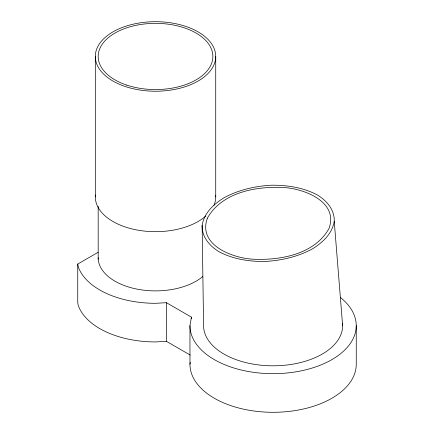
<?xml version="1.0" encoding="UTF-8"?>
<svg xmlns="http://www.w3.org/2000/svg" width="434" height="434" viewBox="0 0 434 434"><rect width="100%" height="100%" fill="white"/><g stroke="black" fill="none" stroke-linecap="round" stroke-linejoin="round"><path stroke-width="0.65" d="M356.254 325.668L356.254 364.294A83.144 48.006 0 0 1 273.105 412.3A83.144 48.006 0 0 1 189.962 364.294L189.962 325.668L191.416 317.135L166.396 302.688L155.524 303.306A78.847 45.521 0 0 1 78.191 266.666L77.746 264.062L98.062 252.333M189.962 364.294L190.298 362.325M342.551 323.715A69.527 40.14 0 0 1 274.803 365.797A69.527 40.14 0 0 1 203.579 325.668L202.141 225.349C204.099 212.931 213.761 204.132 223.944 197.796C238.629 189.853 255.073 186.067 271.668 185.209C287.4 185.101 303.317 187.515 317.352 194.958C326.694 200.66 334.728 209.774 334.24 221.335L342.632 325.668M334.24 221.335C332.281 233.752 322.619 242.546 312.437 248.888C297.751 256.83 281.308 260.617 264.713 261.474C248.98 261.583 233.069 259.169 219.029 251.725C209.687 246.024 201.653 236.91 202.141 225.349M190.255 355.088L166.396 341.314L155.524 341.932A78.847 45.521 0 0 1 78.191 305.292L77.746 302.688L77.746 264.062M215.731 56.463A60.207 34.763 0 0 1 125.415 86.567A60.207 34.763 0 0 1 125.415 26.355A60.207 34.763 0 0 1 215.731 56.463L215.731 196.922M191.416 317.135L191.416 318.491M166.396 302.688L166.396 341.314M98.182 206.258L98.182 259.131M95.312 56.463L95.312 196.922M340.278 297.382A83.144 48.006 0 0 1 298.874 371.309A83.144 48.006 0 0 1 189.962 325.668M202.716 276.588A57.342 33.103 0 0 1 138.462 289.391A57.342 33.103 0 0 1 98.182 257.785M205.835 216.018A60.207 34.763 0 0 1 136.661 229.933A60.207 34.763 0 0 1 95.409 194.985M215.687 195.631A60.207 34.763 0 0 1 213.957 205.298M207.392 218.15C197.595 244.874 232.087 257.964 252.734 259.185C280.071 260.557 314.417 254.525 328.988 228.528C338.786 201.81 304.294 188.719 283.646 187.499C256.31 186.121 221.964 192.159 207.392 218.15M126.853 85.129A57.342 33.103 0 0 0 212.861 56.463A57.342 33.103 0 0 0 126.853 27.792A57.342 33.103 0 0 0 126.853 85.129"/></g></svg>
